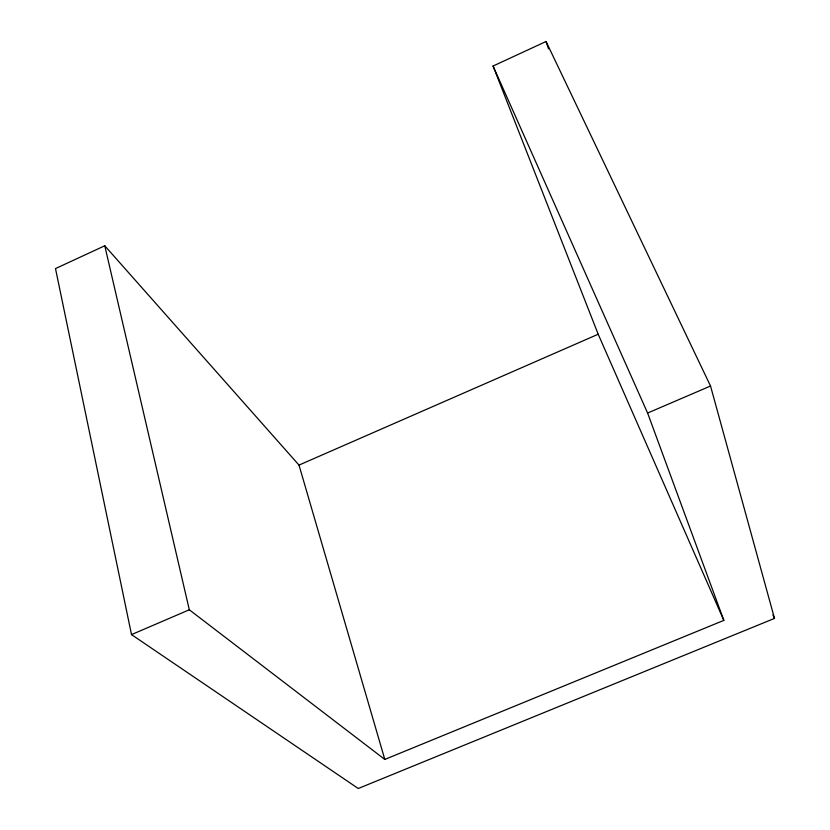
<?xml version="1.0" encoding="UTF-8"?>
<svg xmlns="http://www.w3.org/2000/svg" width="830" height="830" viewBox="0 0 830 830"><rect width="100%" height="100%" fill="white"/><g stroke="black" fill="none" stroke-linecap="round" stroke-linejoin="round"><path stroke-width="1.25" d="M104.767 245.773L55.496 268.578L131.514 634.597L358.259 788.5L774.504 618.402L710.532 386.023L546.057 41.5L493.072 66.027L598.191 334.231L723.843 620.384L384.809 759.429L189.313 609.78L104.767 245.773L298.997 465.091L384.809 759.429M298.997 465.091L598.191 334.231M131.514 634.597L189.313 609.78M723.843 620.384L647.608 413.039L710.532 386.023M772.896 614.874L774.504 618.402M493.072 66.027L647.608 413.039M546.057 41.5L548.526 48.846"/></g></svg>
